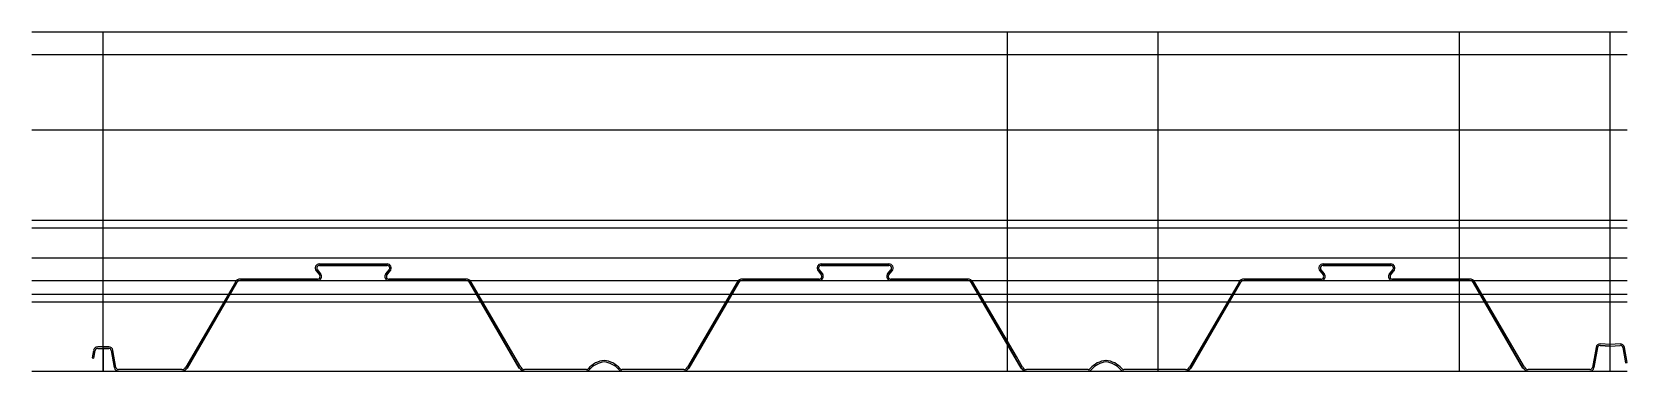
# Model space of a CAD drawing. Extents: x -47 to 1011, y 0 to 225.
import ezdxf

# ---------------------------------------------------------------- set-up
doc = ezdxf.new("R2010")
doc.units = 0
doc.layers.get('0').update_dxf_attribs({"linetype": 'CONTINUOUS'})

msp = doc.modelspace()

# ---------------------------------------------------------------- linework, layer by layer
at = {"linetype": 'CONTINUOUS'}
for p, q in [((-47.3, 225), (1011.2, 225)), ((0, -0.1), (0, 225)), ((600, -0.1), (600, 225)), ((700, -0.1), (700, 225)), ((900, -0.1), (900, 225)), ((1000, -0.1), (1000, 225)), ((-47.3, 210), (1011.2, 210)), ((-47.3, 160), (1011.2, 160)), ((-47.3, 100), (1011.2, 100)), ((-47.3, 95), (1011.2, 95)), ((-47.3, 75), (1011.2, 75)), ((141.3, 66.5), (143.5, 63.9)), ((144.2, 64.5), (142.1, 67.1)), ((142.1, 67.1), (144.2, 64.5)), ((165.9, 71), (143.4, 71)), ((143.4, 70), (165.9, 70)), ((165.9, 70), (143.4, 70)), ((188.4, 71), (165.9, 71)), ((165.9, 70), (188.4, 70)), ((188.4, 70), (165.9, 70)), ((189.7, 67.1), (187.5, 64.5)), ((187.5, 64.5), (189.7, 67.1)), ((188.3, 63.9), (190.5, 66.5)), ((474.3, 66.5), (476.5, 63.9)), ((477.2, 64.5), (475.1, 67.1)), ((475.1, 67.1), (477.2, 64.5)), ((498.9, 71), (476.4, 71)), ((476.4, 70), (498.9, 70)), ((498.9, 70), (476.4, 70)), ((521.4, 71), (498.9, 71)), ((498.9, 70), (521.4, 70)), ((521.4, 70), (498.9, 70)), ((522.7, 67.1), (520.5, 64.5)), ((520.5, 64.5), (522.7, 67.1)), ((521.3, 63.9), (523.5, 66.5)), ((807.3, 66.5), (809.5, 63.9)), ((810.2, 64.5), (808, 67.1)), ((808, 67.1), (810.2, 64.5)), ((831.9, 71), (809.4, 71)), ((809.4, 70), (831.9, 70)), ((831.9, 70), (809.4, 70)), ((854.4, 71), (831.9, 71)), ((831.9, 70), (854.4, 70)), ((854.4, 70), (831.9, 70)), ((855.7, 67.1), (853.5, 64.5)), ((853.5, 64.5), (855.7, 67.1)), ((854.3, 63.9), (856.5, 66.5)), ((-47.3, 60), (1011.2, 60)), ((87.7, 59), (54.8, 2.5)), ((55.6, 2), (88.5, 58.5)), ((88.5, 58.5), (55.6, 2)), ((142.1, 61), (91.1, 61)), ((91.1, 60), (142.1, 60)), ((142.1, 60), (91.1, 60)), ((240.6, 61), (189.6, 61)), ((189.6, 60), (240.6, 60)), ((240.6, 60), (189.6, 60)), ((243.2, 58.5), (276.1, 2)), ((276.1, 2), (243.2, 58.5)), ((277, 2.5), (244.1, 59)), ((420.7, 59), (387.8, 2.5)), ((388.6, 2), (421.5, 58.5)), ((421.5, 58.5), (388.6, 2)), ((475.1, 61), (424.1, 61)), ((424.1, 60), (475.1, 60)), ((475.1, 60), (424.1, 60)), ((573.6, 61), (522.6, 61)), ((522.6, 60), (573.6, 60)), ((573.6, 60), (522.6, 60)), ((576.2, 58.5), (609.1, 2)), ((609.1, 2), (576.2, 58.5)), ((605.9, 9.6), (577.1, 59)), ((753.7, 59), (720.8, 2.5)), ((721.6, 2), (754.5, 58.5)), ((754.5, 58.5), (721.6, 2)), ((808.1, 61), (757.1, 61)), ((757.1, 60), (808.1, 60)), ((808.1, 60), (757.1, 60)), ((906.6, 61), (855.6, 61)), ((855.6, 60), (906.6, 60)), ((906.6, 60), (855.6, 60)), ((909.2, 58.5), (942.1, 2)), ((942.1, 2), (909.2, 58.5)), ((943, 2.5), (910.1, 59)), ((-47.3, 51), (1011.2, 51)), ((-47.3, 46), (1011.2, 46)), ((-6.4, 13.7), (-7.3, 8.7)), ((-6.3, 8.5), (-5.4, 13.6)), ((3.6, 16), (-3.6, 16)), ((-3.6, 15), (3.6, 15)), ((3.6, 15), (0, 15)), ((0, 15), (0, 0)), ((5.4, 13.6), (7.4, 2.3)), ((7.4, 2.3), (5.4, 13.6)), ((8.4, 2.4), (6.4, 13.7)), ((990.6, 15.7), (988.2, 2.4)), ((989.2, 2.3), (991.6, 15.6)), ((991.6, 15.6), (989.2, 2.3)), ((993.4, 17), (1000, 16.5)), ((1000, 16.5), (993.4, 17)), ((1000, 17.5), (993.5, 18)), ((1006.5, 18), (1000, 17.5)), ((1000, 16.5), (1006.5, 17)), ((1000, 0), (1000, 16.5)), ((1008.4, 15.6), (1010.2, 5.5)), ((1011.2, 5.7), (1009.4, 15.7)), ((-47.3, 0), (1011.2, 0)), ((-7.3, 8.7), (-6.3, 8.5)), ((0, 0), (10.2, 0)), ((52.2, 1), (10.1, 1)), ((10.1, 0), (52.3, 0)), ((52.3, 0), (279.7, 0)), ((320.6, 1), (279.6, 1)), ((279.6, 0), (320.6, 0)), ((320.6, 0), (344.2, 0)), ((385.2, 1), (344.2, 1)), ((344.2, 0), (385.2, 0)), ((385.2, 0), (612.6, 0)), ((610, 2.5), (605.9, 9.6)), ((653.6, 1), (612.6, 1)), ((612.6, 0), (653.6, 0)), ((653.6, 0), (677.2, 0)), ((718.2, 1), (677.2, 1)), ((677.2, 0), (718.2, 0)), ((718.2, 0), (945.6, 0)), ((986.5, 1), (945.6, 1)), ((945.6, 0), (986.5, 0)), ((986.5, 0), (1000, 0)), ((1010.2, 5.5), (1011.2, 5.7))]:
    msp.add_line(p, q, dxfattribs=at)
for centre, radius, start, end in [((143.4, 68.3), 2.75, 90.0971, 220.0636), ((143.4, 68.3), 1.75, 90.2048, 220.2197), ((143.4, 68.3), 1.75, 90.2048, 220.2197), ((142.1, 62.7), 2.75, 269.8887, 40.0637), ((142.1, 62.7), 2.75, 269.8887, 40.0637), ((142.1, 62.7), 1.75, 269.8776, 40.2194), ((189.6, 62.7), 2.75, 139.9364, 269.9029), ((189.6, 62.7), 2.75, 139.9364, 269.9029), ((189.6, 62.7), 1.75, 139.7803, 269.7952), ((188.4, 68.3), 2.75, 319.9363, 90.1113), ((188.4, 68.3), 1.75, 319.7806, 90.1224), ((188.4, 68.3), 1.75, 319.7806, 90.1224), ((476.4, 68.3), 2.75, 90.0971, 220.0636), ((476.4, 68.3), 1.75, 90.2048, 220.2197), ((476.4, 68.3), 1.75, 90.2048, 220.2197), ((475.1, 62.7), 2.75, 269.8887, 40.0637), ((475.1, 62.7), 2.75, 269.8887, 40.0637), ((475.1, 62.7), 1.75, 269.8776, 40.2194), ((522.6, 62.7), 2.75, 139.9364, 269.9029), ((522.6, 62.7), 2.75, 139.9364, 269.9029), ((522.6, 62.7), 1.75, 139.7803, 269.7952), ((521.4, 68.3), 2.75, 319.9363, 90.1113), ((521.4, 68.3), 1.75, 319.7806, 90.1224), ((521.4, 68.3), 1.75, 319.7806, 90.1224), ((809.4, 68.3), 2.75, 90.0971, 220.0636), ((809.4, 68.3), 1.75, 90.2048, 220.2197), ((809.4, 68.3), 1.75, 90.2048, 220.2197), ((808.1, 62.7), 2.75, 269.8887, 40.0637), ((808.1, 62.7), 2.75, 269.8887, 40.0637), ((808.1, 62.7), 1.75, 269.8776, 40.2194), ((855.6, 62.7), 2.75, 139.9364, 269.9029), ((855.6, 62.7), 2.75, 139.9364, 269.9029), ((855.6, 62.7), 1.75, 139.7803, 269.7952), ((854.4, 68.3), 2.75, 319.9363, 90.1113), ((854.4, 68.3), 1.75, 319.7806, 90.1224), ((854.4, 68.3), 1.75, 319.7806, 90.1224), ((91.1, 57), 4, 90.0588, 150), ((91.1, 57), 3, 90.1544, 150.0002), ((91.1, 57), 3, 90.1544, 150.0002), ((240.6, 57), 4, 30, 89.9412), ((240.6, 57), 3, 29.9998, 89.8456), ((240.6, 57), 3, 29.9998, 89.8456), ((424.1, 57), 4, 90.0588, 150), ((424.1, 57), 3, 90.1544, 150.0002), ((424.1, 57), 3, 90.1544, 150.0002), ((573.6, 57), 4, 30, 89.9412), ((573.6, 57), 3, 29.9998, 89.8456), ((573.6, 57), 3, 29.9998, 89.8456), ((757.1, 57), 4, 90.0588, 150), ((757.1, 57), 3, 90.1544, 150.0002), ((757.1, 57), 3, 90.1544, 150.0002), ((906.6, 57), 4, 30, 89.9412), ((906.6, 57), 3, 29.9998, 89.8456), ((906.6, 57), 3, 29.9998, 89.8456), ((-3.7, 13.3), 2.75, 89.9539, 169.9478), ((-3.6, 13.3), 1.75, 90.0761, 169.7967), ((3.7, 13.3), 2.75, 10.0522, 90.0461), ((3.6, 13.3), 1.75, 10.2033, 89.9239), ((3.6, 13.3), 1.75, 10.2033, 89.9239), ((993.3, 15.2), 2.75, 85.5305, 169.7015), ((993.3, 15.3), 1.75, 86.4917, 169.9057), ((993.3, 15.3), 1.75, 86.4917, 169.9057), ((1006.7, 15.2), 2.75, 10.3145, 94.2634), ((1006.7, 15.3), 1.75, 10.0732, 93.8327), ((10.1, 2.7), 2.75, 190.0522, 270.0461), ((10.1, 2.7), 2.75, 190.0374, 271.2938), ((10.1, 2.7), 1.75, 190.2033, 269.9239), ((52.2, 4), 3, 270.0435, 329.7792), ((52.2, 4), 4, 272.0018, 329.8749), ((52.2, 4), 4, 272.0018, 329.8749), ((279.6, 4), 4, 210.1655, 270.0242), ((279.6, 4), 4, 210.1303, 271.869), ((279.6, 4), 3, 210.2208, 269.9565), ((320.6, 2.7), 1.75, 269.9261, 319.3507), ((320.6, 2.7), 2.75, 269.9516, 319.3898), ((320.6, 2.7), 2.75, 269.9516, 319.3898), ((333.9, -8.7), 15.8, 95.435, 139.3065), ((333.9, -8.7), 14.8, 95.7859, 139.2672), ((333.9, -8.7), 14.8, 95.7859, 139.2672), ((330.9, -8.7), 15.8, 40.6984, 84.6048), ((330.9, -8.7), 14.8, 40.7385, 84.2569), ((330.9, -8.7), 14.8, 40.7385, 84.2569), ((344.2, 2.7), 2.75, 220.6099, 269.8398), ((344.2, 2.7), 2.75, 220.6099, 269.8398), ((344.2, 2.7), 1.75, 220.6487, 269.746), ((385.2, 4), 3, 270.0435, 329.7792), ((385.2, 4), 4, 269.9758, 329.8345), ((385.2, 4), 4, 269.9758, 329.8345), ((612.6, 4), 4, 210.1655, 270.0242), ((612.6, 4), 4, 210.1655, 270.0242), ((612.6, 4), 3, 210.2208, 269.9565), ((653.6, 2.7), 1.75, 269.9261, 319.3507), ((653.6, 2.7), 2.75, 269.9516, 319.3898), ((653.6, 2.7), 2.75, 269.9516, 319.3898), ((666.9, -8.7), 15.8, 95.435, 139.3065), ((666.9, -8.7), 14.8, 95.7859, 139.2672), ((666.9, -8.7), 14.8, 95.7859, 139.2672), ((663.9, -8.7), 15.8, 40.6984, 84.6048), ((663.9, -8.7), 14.8, 40.7385, 84.2569), ((663.9, -8.7), 14.8, 40.7385, 84.2569), ((677.2, 2.7), 2.75, 220.6099, 269.8398), ((677.2, 2.7), 2.75, 220.6099, 269.8398), ((677.2, 2.7), 1.75, 220.6487, 269.746), ((718.2, 4), 3, 270.0435, 329.7792), ((718.2, 4), 4, 269.9758, 329.8345), ((718.2, 4), 4, 269.9758, 329.8345), ((945.6, 4), 4, 210.1655, 270.0242), ((945.6, 4), 4, 210.1655, 270.0242), ((945.6, 4), 3, 210.2208, 269.9565), ((986.5, 2.7), 1.75, 270.0761, 349.7967), ((986.5, 2.7), 2.75, 270.1249, 349.7363), ((986.5, 2.7), 2.75, 270.1249, 349.7363)]:
    msp.add_arc(centre, radius, start, end, dxfattribs=at)

doc.saveas('drawing.dxf')
